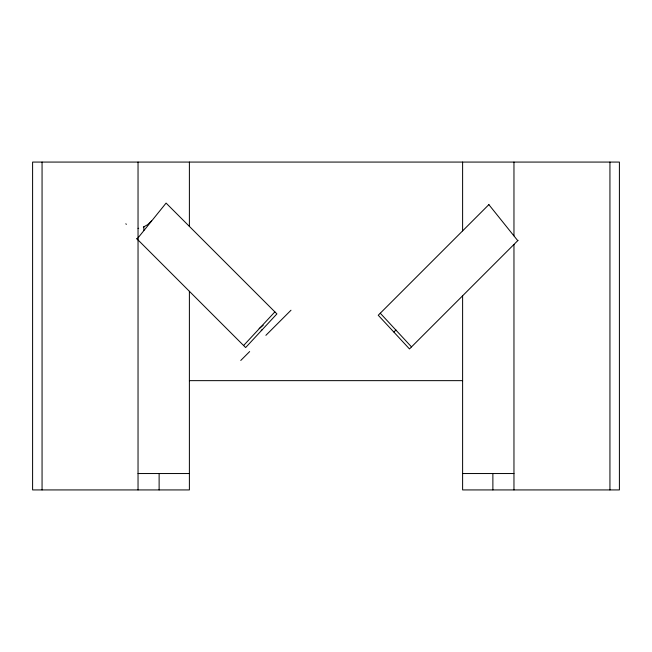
<?xml version="1.0" encoding="UTF-8"?>
<svg xmlns="http://www.w3.org/2000/svg" width="652" height="652" viewBox="0 0 652 652"><rect width="100%" height="100%" fill="white"/><g stroke="black" fill="none" stroke-linecap="round" stroke-linejoin="round"><path stroke-width="0.98" d="M137.099 239.015L166.089 203.09L276.904 313.905L245.641 347.557L136.61 238.526M243.603 345.519L274.875 311.876M240.767 360.458L249.659 351.567M265.886 335.34L290.996 310.23M488.927 204.565L378.241 315.25L409.472 348.934L518.071 240.327M393.93 332.015L395.96 329.985M151.508 220.971L147.751 224.606L143.35 227.108M259.146 328.6L263.212 325.267M261.183 330.637L262.039 329.708M189.39 380.646L462.61 380.646M138.037 473.539L189.39 473.539M462.61 473.539L513.963 473.539M138.037 228.33L138.672 228.347M125.779 223.832L126.415 224.296M380.271 313.213L411.502 346.897M488.861 204.63L517.753 240.645M609.938 162.071L609.938 489.929M513.963 162.071L513.963 235.82M513.963 244.435L513.963 489.929M492.879 473.539L492.879 489.929M462.61 162.071L462.61 230.881M462.61 295.796L462.61 489.929L619.4 489.929L619.4 162.071L32.6 162.071L32.6 489.929L189.39 489.929L189.39 291.305M189.39 162.071L189.39 226.391M159.121 473.539L159.121 489.929M143.847 226.806L143.847 230.433M138.037 162.071L138.037 489.929M42.062 162.071L42.062 489.929"/></g></svg>
